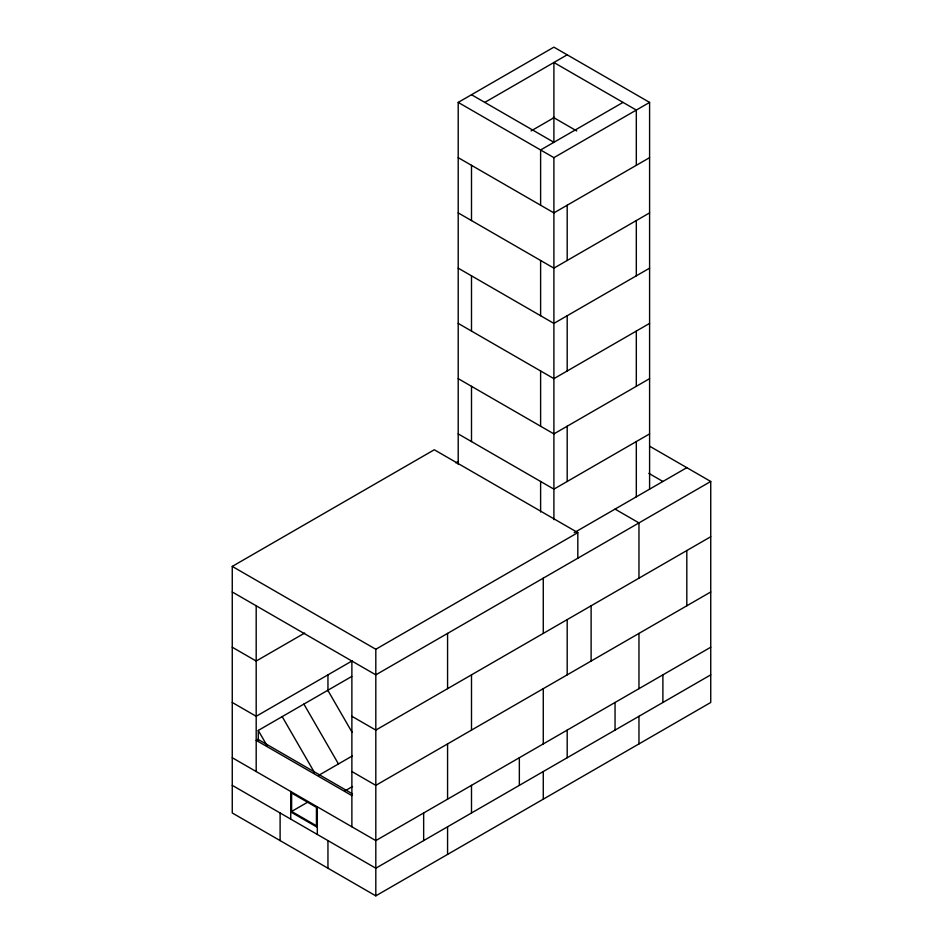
<?xml version="1.0" encoding="UTF-8"?>
<svg xmlns="http://www.w3.org/2000/svg" width="943" height="943" viewBox="0 0 943 943"><rect width="100%" height="100%" fill="white"/><g stroke="black" fill="none" stroke-linecap="round" stroke-linejoin="round"><path stroke-width="1.41" d="M649.81 446.298L710.739 481.472L710.739 702.476L375.809 895.85L232.261 812.972L232.261 566.401L434.287 449.764L577.823 532.63L577.823 558.209M351.88 826.787L351.88 661.043M458.204 464.428L458.204 102.398L553.906 47.15L649.597 102.398L649.597 489.146M484.796 102.398L567.191 54.824M531.086 130.924L554.519 117.392M623.017 102.398L540.61 149.972L540.61 205.22M458.204 102.398L553.906 157.646L649.597 102.398M649.597 157.646L553.906 212.894L458.204 157.646M649.597 212.894L553.906 268.154L458.204 212.894M649.597 268.154L553.906 323.402L458.204 268.154M649.597 323.402L553.906 378.65L458.204 323.402M455.87 462.872L458.416 461.398M649.597 378.65L553.906 433.898L458.204 378.65M304.672 633.048L256.19 661.043L232.261 647.228M649.597 433.898L553.906 489.146L458.204 433.898M352.199 660.854L256.19 716.291L232.261 702.476M574.193 532.689L686.81 467.669M232.261 566.401L375.809 649.267L577.823 532.63M258.264 740.408L258.264 730.436L351.739 676.473M710.739 481.472L375.809 674.846L232.261 591.98M710.739 536.732L375.809 730.094L351.88 716.291M318.651 775.37L352.434 755.873M291.623 811.44L316.435 825.762L316.435 807.349L291.623 793.028L291.623 811.44L308.125 801.915M344.666 791.047L352.576 786.486M710.739 591.98L375.809 785.354L351.88 771.539M710.739 647.228L375.809 840.602L232.261 757.724M710.739 674.858L375.809 868.22L232.261 785.354M553.293 117.392L576.727 130.924M471.5 94.724L553.906 142.299M648.855 473.374L662.894 481.472M615.048 509.102L638.965 522.917L638.965 578.165M352.376 793.817L257.958 739.312L256.19 740.338L351.88 795.586M290.739 811.947L317.32 827.294M327.81 690.276L352.081 732.31M303.894 704.091L338.443 763.948M282.181 716.621L314.538 772.659M258.264 730.436L267.081 745.724M686.81 550.535L686.81 605.795M662.894 674.846L662.894 702.476M638.965 633.413L638.965 688.661M638.965 716.291L638.965 743.909M636.313 165.32L636.313 110.072L553.906 62.497L553.906 142.464M636.313 220.568L636.313 275.827M636.313 331.076L636.313 386.324M636.313 441.572L636.313 496.82M615.048 702.476L615.048 730.106M591.12 605.783L591.12 661.043M567.191 205.22L567.191 260.48M567.191 315.728L567.191 370.976M567.191 426.224L567.191 481.472M567.191 619.598L567.191 674.846M567.191 730.106L567.191 757.724M553.906 157.646L553.906 519.687M543.274 578.165L543.274 633.413M543.274 688.661L543.274 743.909M543.274 771.539L543.274 799.169M540.61 260.48L540.61 315.728M540.61 370.976L540.61 426.224M540.61 481.472L540.61 512.014M519.345 757.724L519.345 785.354M471.5 165.32L471.5 220.568M471.5 275.827L471.5 331.076M471.5 386.324L471.5 441.572M471.5 674.846L471.5 730.106M471.5 785.354L471.5 812.972M447.571 633.413L447.571 688.661M447.571 743.909L447.571 799.157M447.571 826.787L447.571 854.417M423.655 812.972L423.655 840.602M375.809 649.267L375.809 895.85M327.952 674.846L327.952 690.842M327.952 840.602L327.952 868.22M317.32 806.831L317.32 834.461M290.739 791.483L290.739 819.113M280.106 812.972L280.106 840.602M256.19 605.783L256.19 771.539"/></g></svg>
